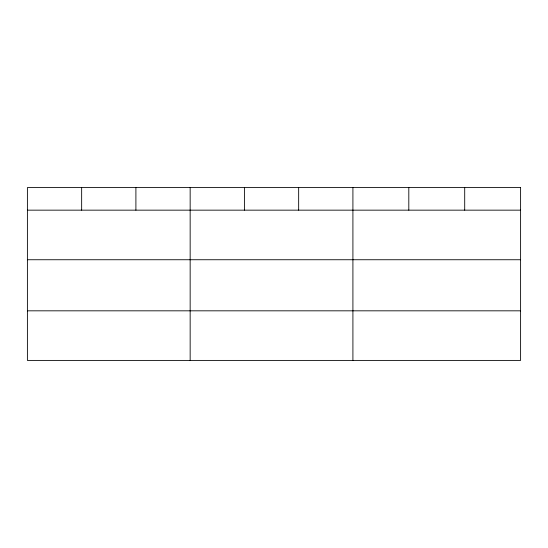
<?xml version="1.0" encoding="UTF-8"?>
<svg xmlns="http://www.w3.org/2000/svg" width="548" height="548" viewBox="0 0 548 548"><rect width="100%" height="100%" fill="white"/><g stroke="black" fill="none" stroke-linecap="round" stroke-linejoin="round"><path stroke-width="0.82" d="M27.4 210.158L520.6 210.158M27.4 259.738L520.6 259.738M27.4 310.826L520.6 310.826M464.704 187.594L464.704 210.158M408.808 187.594L408.808 210.158M352.912 187.594L352.912 360.406M298.66 187.594L298.66 210.158M244.408 187.594L244.408 210.158M190.156 187.594L190.156 360.406M135.904 187.594L135.904 210.158M81.652 187.594L81.652 210.158M520.6 187.594L27.4 187.594L27.4 360.406L520.6 360.406L520.6 187.594"/></g></svg>
